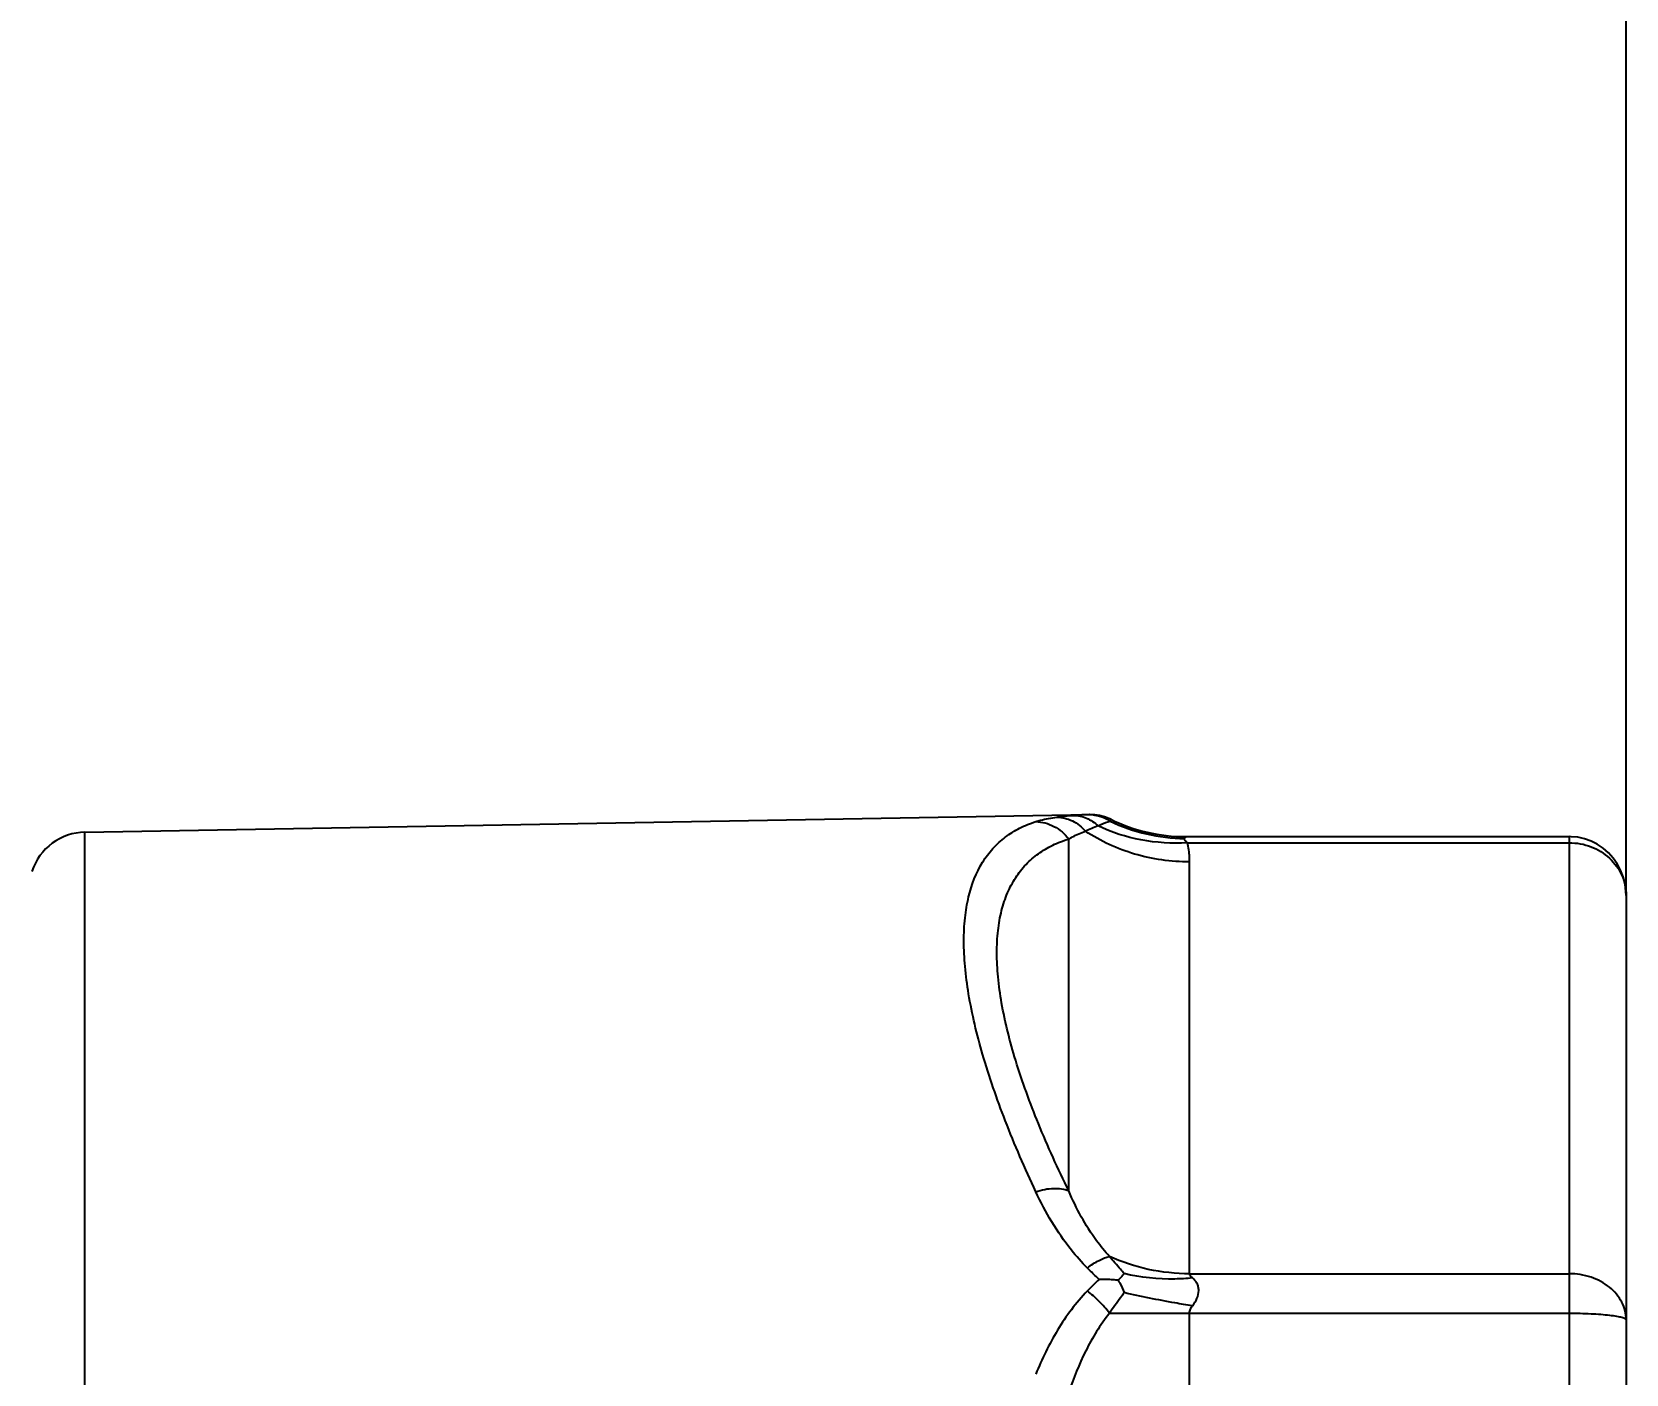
# Model space of a CAD drawing. Header units: millimetres. Extents: x 0 to 420, y 0 to 297.
# Drawn here: x 268.77 to 296.77, y 160.58 to 184.15 of the extents above; entities that cross this region are included whole.
import ezdxf
from ezdxf.enums import TextEntityAlignment as Align

# ---------------------------------------------------------------- set-up
doc = ezdxf.new("R2010")
doc.units = ezdxf.units.MM
doc.header["$LTSCALE"] = 23.1
doc.layers.get('0').update_dxf_attribs({"linetype": 'CONTINUOUS'})
doc.styles.get("Standard").update_dxf_attribs({"font": 'arial.ttf'})
doc.styles.add('TEXTSTYLE_3', font='arial.ttf')
doc.dimstyles.new('DIMSTYLE_1', dxfattribs={"dimtxt": 3, "dimasz": 3.3, "dimexe": 1.5, "dimexo": 0, "dimgap": 0.75, "dimtad": 1, "dimdec": 3, "dimdsep": 46, "dimtxsty": 'STANDARD', "dimblk": '_FILLED', "dimblk1": '_FILLED', "dimblk2": '_FILLED', "dimcen": 0.09, "dimadec": 3, "dimazin": 2, "dimtol": 1, "dimtp": 1, "dimtm": 1, "dimtfac": 0.6, "dimtdec": 3, "dimtofl": 0, "dimtmove": 0, "dimatfit": 3, "dimldrblk": '_FILLED', "dimfxl": 1, "dimtolj": 1, "dimarcsym": 0})

# ---------------------------------------------------------------- blocks, each defined once
blk = doc.blocks.new('_FILLED')
at = {"color": 0, "linetype": 'BYBLOCK'}
blk.add_solid([(0, 0), (-1, 0.1515), (-1, -0.1515)], dxfattribs=at)
blk = doc.blocks.new('*D0')
at = {"color": 2, "linetype": 'CONTINUOUS'}
for p, q in [((201.273, 164.846), (201.273, 217.58)), ((296.773, 168.987), (296.773, 217.58)), ((201.273, 216.08), (249.023, 216.08)), ((296.773, 216.08), (249.023, 216.08))]:
    blk.add_line(p, q, dxfattribs=at)
at = {"color": 2, "linetype": 'CONTINUOUS', "xscale": 3.3, "yscale": 3.3, "zscale": 3.3, "rotation": 180}
blk.add_blockref('_FILLED', (201.273, 216.08), dxfattribs=at)
at = {"color": 2, "linetype": 'CONTINUOUS', "xscale": 3.3, "yscale": 3.3, "zscale": 3.3}
blk.add_blockref('_FILLED', (296.773, 216.08), dxfattribs=at)
at = {"color": 2, "linetype": 'CONTINUOUS', "style": 'TEXTSTYLE_3'}
for s, p in [('+1', (253.099, 219.38)), ('-1', (252.785, 216.98))]:
    blk.add_text(s, height=1.8, dxfattribs=at).set_placement(p, align=Align.CENTER)
at = {"color": 2, "linetype": 'CONTINUOUS'}
blk.add_text('95.5', height=3, dxfattribs=at).set_placement((247.591, 217.58), align=Align.CENTER)

msp = doc.modelspace()

# ---------------------------------------------------------------- linework, layer by layer
at = {"color": 7, "linetype": 'CONTINUOUS'}
for p, q in [((269.7058, 170.0962), (287.3551, 170.4043)), ((287.44, 170.4013), (287.3551, 170.4043)), ((289.0385, 170.0181), (295.7732, 170.0181)), ((296.7732, 168.9875), (296.7732, 139.1728))]:
    msp.add_line(p, q, dxfattribs=at)
at = {"color": 9, "linetype": 'CONTINUOUS'}
for p, q in [((287.347, 170.4041), (287.3551, 170.4043)), ((287.3473, 170.4041), (287.3551, 170.4043)), ((269.7058, 138.0637), (269.7058, 170.0962)), ((286.9845, 163.797), (286.9845, 169.9777)), ((295.7732, 170.0181), (295.7732, 138.1418)), ((289.0685, 169.9109), (295.7732, 169.9109)), ((289.1058, 162.3418), (289.1058, 169.5748)), ((289.1058, 162.3418), (295.7732, 162.3418)), ((287.6995, 161.649), (295.7732, 161.649)), ((289.1058, 147.183), (289.1058, 161.649))]:
    msp.add_line(p, q, dxfattribs=at)
at = {"color": 7, "linetype": 'CONTINUOUS'}
for points in [[(287.7206, 170.3231), (287.6899, 170.3373), (287.609, 170.3676), (287.5254, 170.389), (287.44, 170.4013)], [(296.7732, 168.9875), (296.771, 169.0551), (296.7547, 169.1845), (296.7231, 169.3099), (296.6768, 169.4293), (296.6173, 169.5406), (296.5453, 169.643), (296.4619, 169.7352), (296.3684, 169.816), (296.2665, 169.8843), (296.1575, 169.9391), (296.0433, 169.9799), (295.9255, 170.0061), (295.8054, 170.0175), (295.7732, 170.018)]]:
    msp.add_lwpolyline(points, dxfattribs=at)
at = {"color": 9, "linetype": 'CONTINUOUS'}
for centre, radius, start, end in [((287.5011, 164.1626), 6.2436, 92.15317, 93.99194), ((287.4687, 164.9302), 5.4753, 91.27058, 92.11661), ((287.3299, 169.7437), 0.666, 55.91493, 60.82948), ((287.3249, 169.7361), 0.6751, 55.16578, 55.92435), ((289.0571, 173.1096), 3.1244, 244.47022, 269.3244), ((290.1855, 163.4898), 7.2333, 111.80295, 113.70298)]:
    msp.add_arc(centre, radius, start, end, dxfattribs=at)
at = {"color": 7, "linetype": 'CONTINUOUS'}
for centre, radius, start, end in [((287.3566, 169.8178), 0.5864, 90.14433, 90.90945), ((287.3565, 169.8128), 0.5913, 84.50631, 90.13679), ((289.0385, 173.0181), 3, 243.9392, 270), ((269.7233, 169.0964), 1, 91, 161.81841)]:
    msp.add_arc(centre, radius, start, end, dxfattribs=at)
at = {"color": 9, "linetype": 'CONTINUOUS'}
for points, knots in [([(286.4049, 163.783), (286.2136, 164.1931), (285.8704, 164.9861), (285.4674, 166.145), (285.2468, 167.0563), (285.1578, 167.7242), (285.1351, 168.1709), (285.1542, 168.5806), (285.2318, 169.0545), (285.3928, 169.4783), (285.6442, 169.8151), (285.8651, 170.0172), (286.1205, 170.1756), (286.3077, 170.2512), (286.4049, 170.2825)], [0, 0, 0, 0, 0.1873074, 0.3573544, 0.5074069, 0.5744194, 0.6360086, 0.6923414, 0.743801, 0.8345915, 0.8762162, 0.9168531, 0.9577531, 1, 1, 1, 1]), ([(286.4049, 170.2825), (286.4321, 170.2912), (286.5539, 170.3265), (286.6791, 170.3489), (286.7763, 170.3619)], [0, 0, 0, 0, 0.2259965, 1, 1, 1, 1]), ([(286.4049, 170.2825), (286.5148, 170.2795), (286.7395, 170.2187), (286.9149, 170.0676), (286.9845, 169.9777)], [0, 0, 0, 0, 0.4915857, 1, 1, 1, 1]), ([(286.7763, 170.3619), (286.7996, 170.365), (286.896, 170.3771), (286.9929, 170.3859), (287.0664, 170.391)], [0, 0, 0, 0, 0.2420601, 1, 1, 1, 1]), ([(286.7763, 170.3619), (286.8693, 170.3602), (287.0613, 170.3111), (287.214, 170.1872), (287.2777, 170.1129)], [0, 0, 0, 0, 0.4873164, 1, 1, 1, 1]), ([(287.0664, 170.391), (287.1444, 170.3907), (287.3056, 170.356), (287.4402, 170.2627), (287.4989, 170.2057)], [0, 0, 0, 0, 0.4880829, 1, 1, 1, 1]), ([(287.4131, 170.4015), (287.434, 170.3994), (287.5179, 170.3869), (287.5989, 170.3563), (287.6545, 170.3252)], [0, 0, 0, 0, 0.2478502, 1, 1, 1, 1]), ([(287.4989, 170.2057), (287.5152, 170.2157), (287.5821, 170.2523), (287.655, 170.2773), (287.7105, 170.2902)], [0, 0, 0, 0, 0.2511582, 1, 1, 1, 1]), ([(286.9845, 163.797), (286.794, 164.1853), (286.4516, 164.9369), (286.0485, 166.038), (285.827, 166.906), (285.7375, 167.5428), (285.7147, 167.9687), (285.7338, 168.3593), (285.7951, 168.7125), (285.8982, 169.0271), (286.0424, 169.3016), (286.2261, 169.535), (286.4471, 169.7265), (286.7019, 169.8765), (286.8879, 169.948), (286.9845, 169.9777)], [0, 0, 0, 0, 0.1865447, 0.3558784, 0.5051615, 0.5717604, 0.6329313, 0.6888755, 0.7400311, 0.7871022, 0.8310583, 0.8730831, 0.9144598, 0.9564233, 1, 1, 1, 1]), ([(286.9845, 169.9777), (287.0056, 169.9907), (287.0991, 170.0445), (287.1992, 170.0862), (287.2777, 170.1129)], [0, 0, 0, 0, 0.2306693, 1, 1, 1, 1]), ([(289.1058, 169.5748), (288.7807, 169.5748), (288.1354, 169.6654), (287.5416, 169.9373), (287.2777, 170.1129)], [0, 0, 0, 0, 0.5063261, 1, 1, 1, 1]), ([(289.0685, 169.9109), (288.7965, 169.8944), (288.2548, 169.9256), (287.737, 170.0913), (287.4989, 170.2057)], [0, 0, 0, 0, 0.5078203, 1, 1, 1, 1]), ([(289.0685, 169.9109), (289.0606, 169.9177), (289.0462, 169.9306), (289.0301, 169.9473), (289.0212, 169.9604), (289.0172, 169.9693), (289.0165, 169.978), (289.0187, 169.9832), (289.0202, 169.9854)], [0, 0, 0, 0, 0.3296242, 0.6118154, 0.7293715, 0.829538, 0.9157995, 1, 1, 1, 1]), ([(289.0202, 169.9854), (289.0235, 169.99), (289.0277, 169.9965), (289.0324, 170.0048), (289.0347, 170.0094), (289.0365, 170.013), (289.0374, 170.0158), (289.0383, 170.0169), (289.0383, 170.0181), (289.0385, 170.0181)], [0, 0, 0, 0, 0.448477, 0.620503, 0.7590451, 0.8652584, 0.9402798, 0.9850634, 1, 1, 1, 1]), ([(289.1058, 169.5748), (289.1058, 169.6029), (289.1033, 169.7157), (289.0885, 169.8285), (289.0685, 169.9109)], [0, 0, 0, 0, 0.2487272, 1, 1, 1, 1]), ([(295.7732, 169.9109), (295.9032, 169.9109), (296.163, 169.8637), (296.4949, 169.6609), (296.6837, 169.4021), (296.7602, 169.1689), (296.7731, 169.0477), (296.7732, 168.9875)], [0, 0, 0, 0, 0.259498, 0.5132984, 0.7589154, 0.8798683, 1, 1, 1, 1]), ([(286.4049, 163.783), (286.5076, 163.8165), (286.7016, 163.8563), (286.9038, 163.8324), (286.9845, 163.797)], [0, 0, 0, 0, 0.5508278, 1, 1, 1, 1]), ([(287.3105, 162.4428), (287.2112, 162.5424), (286.8517, 162.9479), (286.574, 163.4203), (286.4049, 163.783)], [0, 0, 0, 0, 0.2600983, 1, 1, 1, 1]), ([(287.6995, 162.645), (287.619, 162.7322), (287.332, 163.0843), (287.1155, 163.489), (286.9845, 163.797)], [0, 0, 0, 0, 0.2618459, 1, 1, 1, 1]), ([(287.3105, 162.4428), (287.3753, 162.4931), (287.4731, 162.559), (287.6072, 162.6205), (287.6699, 162.6393), (287.6995, 162.645)], [0, 0, 0, 0, 0.5574683, 0.7952717, 1, 1, 1, 1]), ([(287.5156, 162.2435), (287.4983, 162.26), (287.4294, 162.3258), (287.361, 162.3922), (287.3105, 162.4428)], [0, 0, 0, 0, 0.2507569, 1, 1, 1, 1]), ([(287.9575, 162.3441), (287.936, 162.3695), (287.8503, 162.47), (287.7635, 162.5696), (287.6995, 162.645)], [0, 0, 0, 0, 0.2516987, 1, 1, 1, 1]), ([(289.1058, 162.3418), (288.8629, 162.3418), (288.3792, 162.3926), (287.9171, 162.545), (287.6995, 162.645)], [0, 0, 0, 0, 0.5036028, 1, 1, 1, 1]), ([(289.1557, 162.2681), (289.0535, 162.2577), (288.6529, 162.2328), (288.2474, 162.2732), (287.9575, 162.3441)], [0, 0, 0, 0, 0.2561757, 1, 1, 1, 1]), ([(289.1557, 162.2681), (289.1426, 162.279), (289.1203, 162.2994), (289.1058, 162.3286), (289.1058, 162.3418)], [0, 0, 0, 0, 0.5641523, 1, 1, 1, 1]), ([(289.1557, 161.7782), (289.187, 161.8188), (289.2416, 161.9022), (289.2736, 162.0232), (289.2625, 162.1146), (289.2307, 162.1939), (289.1874, 162.2417), (289.1557, 162.2681)], [0, 0, 0, 0, 0.2790677, 0.5391404, 0.6597155, 0.7752623, 1, 1, 1, 1]), ([(296.7732, 161.5335), (296.7731, 161.5863), (296.76, 161.6933), (296.6818, 161.9007), (296.4875, 162.1288), (296.1574, 162.3019), (295.9028, 162.3418), (295.7732, 162.3418)], [0, 0, 0, 0, 0.1116786, 0.2256557, 0.4653346, 0.7257221, 1, 1, 1, 1]), ([(287.3105, 162.039), (287.1109, 161.8321), (286.7646, 161.3657), (286.513, 160.846), (286.4049, 160.5794)], [0, 0, 0, 0, 0.4998888, 1, 1, 1, 1]), ([(287.6995, 161.649), (287.6433, 161.7221), (287.521, 161.8602), (287.3832, 161.983), (287.3105, 162.039)], [0, 0, 0, 0, 0.5012467, 1, 1, 1, 1]), ([(287.9574, 162.0107), (287.9359, 161.9807), (287.8494, 161.8605), (287.7631, 161.7402), (287.6995, 161.649)], [0, 0, 0, 0, 0.2491654, 1, 1, 1, 1]), ([(289.1557, 161.7782), (289.053, 161.7946), (288.6517, 161.862), (288.2525, 161.9423), (287.9574, 162.0107)], [0, 0, 0, 0, 0.2556954, 1, 1, 1, 1]), ([(287.6995, 161.649), (287.5365, 161.4454), (287.2623, 160.9951), (287.068, 160.5087), (286.9845, 160.2606)], [0, 0, 0, 0, 0.499119, 1, 1, 1, 1]), ([(289.1058, 161.649), (289.1058, 161.6724), (289.1162, 161.7196), (289.1414, 161.7597), (289.1557, 161.7782)], [0, 0, 0, 0, 0.5004899, 1, 1, 1, 1]), ([(295.7732, 161.649), (295.9011, 161.6491), (296.087, 161.6451), (296.323, 161.6309), (296.4727, 161.617), (296.5812, 161.6024), (296.6532, 161.5888), (296.6948, 161.5789), (296.7282, 161.5681), (296.7546, 161.5572), (296.7731, 161.5434), (296.7732, 161.5335)], [0, 0, 0, 0, 0.376724, 0.5468814, 0.6961667, 0.8190901, 0.8693138, 0.9115207, 0.9454599, 0.9710254, 1, 1, 1, 1])]:
    msp.add_open_spline(points, degree=3, knots=knots, dxfattribs=at)
for points in [[(287.7105, 170.2902), (287.7115, 170.3016), (287.7151, 170.313), (287.7206, 170.3231)], [(287.5156, 162.2435), (287.4464, 162.1763), (287.3776, 162.1085), (287.3105, 162.039)]]:
    msp.add_open_spline(points, degree=3, dxfattribs=at)
at = {"color": 7, "linetype": 'CONTINUOUS'}
for points, knots in [([(287.8497, 162.2272), (287.8222, 162.2302), (287.7112, 162.2406), (287.5995, 162.2442), (287.5156, 162.2435)], [0, 0, 0, 0, 0.2480534, 1, 1, 1, 1]), ([(287.9574, 162.3441), (287.95, 162.3353), (287.9154, 162.2952), (287.8786, 162.257), (287.8497, 162.2272)], [0, 0, 0, 0, 0.2168441, 1, 1, 1, 1]), ([(287.8497, 162.2272), (287.8605, 162.2102), (287.9022, 162.1411), (287.9365, 162.0675), (287.9574, 162.0107)], [0, 0, 0, 0, 0.2488396, 1, 1, 1, 1])]:
    msp.add_open_spline(points, degree=3, knots=knots, dxfattribs=at)

# ---------------------------------------------------------------- dimensions: what is measured, and where the dimension line sits
at = {"color": 2, "linetype": 'CONTINUOUS'}
dim = msp.add_linear_dim(base=(201.2732, 216.0799), p1=(296.7732, 168.9871), p2=(201.2732, 164.8455), angle=180, dimstyle='DIMSTYLE_1', dxfattribs=at)
dim.commit()
dim.dimension.update_dxf_attribs({"geometry": '*D0', "text_midpoint": (249.0232, 216.0799), "dimtype": 160})

doc.saveas('drawing.dxf')
